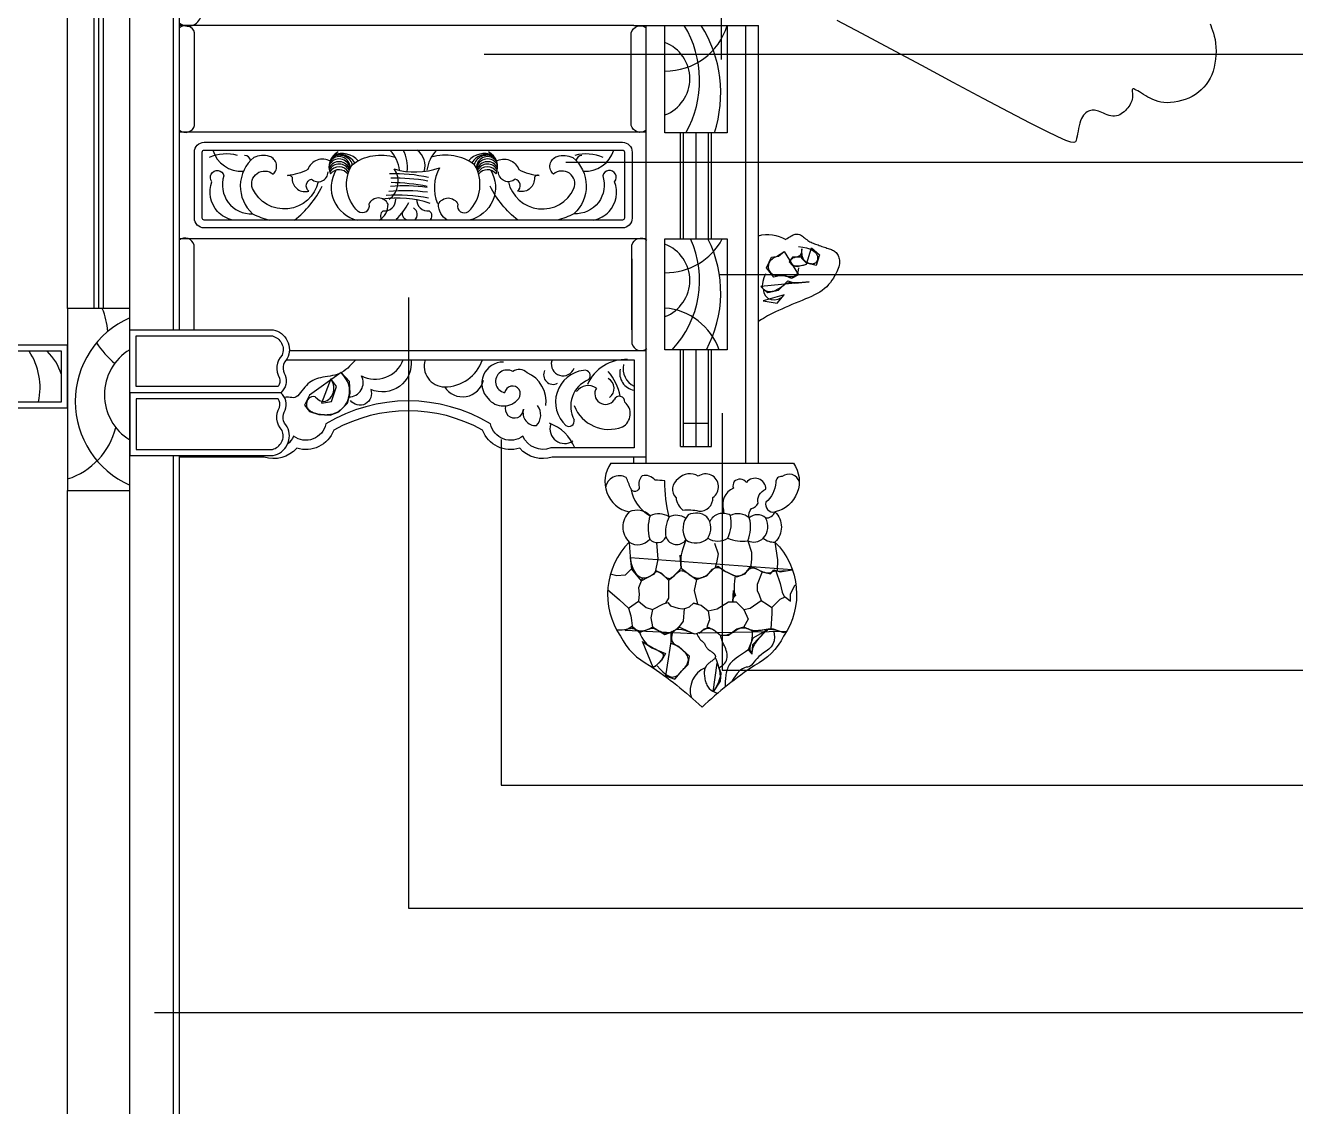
# Model space of a CAD drawing. Header units: metres. Extents: x 2417 to 8168, y 646 to 5953.
# Drawn here: x 4442 to 6483, y 2515 to 4253 of the extents above; entities that cross this region are included whole.
import ezdxf

# ---------------------------------------------------------------- set-up
doc = ezdxf.new("R2010")
doc.units = ezdxf.units.M
for name, color, linetype in [('3', 3, 'Continuous'), ('4', 4, 'Continuous'), ('7', 7, 'Continuous'), ('DIM', 3, 'Continuous')]:
    doc.layers.add(name, color=color, linetype=linetype)
doc.dimstyles.get("Standard").update_dxf_attribs({"dimtxt": 2.5, "dimasz": 2.5, "dimexe": 1.25, "dimexo": 0.625, "dimtad": 1, "dimcen": 2.5, "dimazin": 3, "dimtfac": 1, "dimtmove": 0, "dimatfit": 3})

msp = doc.modelspace()

# ---------------------------------------------------------------- linework, layer by layer
at = {"layer": '3'}
for p, q in [((4679.84, 3763.31), (4679.84, 4960.3)), ((4509.84, 3797.37), (4509.84, 4702.36)), ((4559.84, 3797.37), (4559.84, 4702.36)), ((4609.84, 3797.37), (4609.84, 4702.36)), ((5419.84, 4252.53), (4689.84, 4252.53)), ((5419.84, 4252.53), (5619.84, 4252.53)), ((5599.84, 3548.66), (5599.84, 4252.53)), ((5494.84, 3909.37), (5494.84, 4079.93)), ((5499.84, 3909.37), (5499.84, 4079.93)), ((5519.84, 3909.37), (5519.84, 4079.93)), ((5539.84, 3909.37), (5539.84, 4079.93)), ((5544.84, 3909.37), (5544.84, 4079.93)), ((5494.84, 3575.8), (5494.84, 3731.29)), ((5499.84, 3575.8), (5499.84, 3731.29)), ((5519.84, 3575.8), (5519.84, 3731.29)), ((5539.84, 3575.8), (5539.84, 3731.29)), ((5544.84, 3575.8), (5544.84, 3731.29)), ((4860.79, 3714.74), (5420.1, 3714.74)), ((5499.84, 3613.03), (5539.84, 3613.03)), ((5494.84, 3575.8), (5544.84, 3575.8)), ((4679.84, 1350.51), (4679.84, 3561.06)), ((4679.84, 2809.83), (4679.84, 3561.06)), ((5419.84, 3548.66), (5419.84, 3558.44)), ((4509.84, 1097.58), (4509.84, 3504.93)), ((4509.84, 2556.9), (4509.84, 3504.93)), ((4609.84, 1097.58), (4609.84, 3504.93)), ((4609.84, 2556.9), (4609.84, 3504.93))]:
    msp.add_line(p, q, dxfattribs=at)
for points in [[(4689.84, 4256.11, 0.54), (4724.28, 4267.43), (4724.28, 4575.01, 0.54), (4689.84, 4586.33)], [(4689.84, 4083.88, 0.54), (4713.95, 4091.81), (4713.95, 4240.65, 0.54), (4689.84, 4248.57)], [(5439.84, 4083.88, -0.54), (5415.74, 4091.81), (5415.74, 4240.65, -0.54), (5439.84, 4248.57)], [(4713.22, 3763.31), (4713.22, 3899.47, 0.54), (4689.12, 3907.39)], [(5416.46, 3763.31), (5416.46, 3899.47, -0.54), (5440.57, 3907.39)], [(5416.46, 3877.35), (5416.46, 3741.19, 0.54), (5440.57, 3733.27)], [(4838.95, 3753.31, -0.46), (4854.51, 3722.72, 0.34), (4850.44, 3685.78, -0.24), (4848.22, 3672.19)], [(4838.95, 3753.31, -0.46), (4854.51, 3722.72, 0.34), (4850.44, 3685.78, -0.24), (4848.22, 3672.19)], [(5420.1, 3714.74), (5420.1, 3573.44), (5286.3, 3573.44, -0.4), (5241.43, 3592.22, -0.55), (5189.48, 3611.92, 0.28), (4924.84, 3611.92, -0.55), (4872.89, 3592.22, -0.11), (4863.21, 3579.42, -0.11)], [(4838.95, 3571.06, 0.46), (4854.51, 3601.65, -0.34), (4850.44, 3638.59, 0.24), (4848.22, 3652.19)]]:
    msp.add_lwpolyline(points, format="xyb", dxfattribs=at)
for points in [[(4713.6, 3942.65), (4713.6, 4049.02, -0.41), (4729.35, 4064.77), (5401.35, 4064.77, -0.41), (5417.1, 4049.02), (5417.1, 3942.65, -0.41), (5401.35, 3926.9), (4729.35, 3926.9, -0.41)], [(4726.2, 3942.65), (4726.2, 4049.02, -0.41), (4729.35, 4052.17), (5401.35, 4052.17, -0.41), (5404.5, 4049.02), (5404.5, 3942.65, -0.41), (5401.35, 3939.5), (4729.35, 3939.5, -0.41)]]:
    msp.add_lwpolyline(points, format="xyb", close=True, dxfattribs=at)
for points in [[(4848.22, 3672.19), (4619.84, 3672.19), (4619.84, 3753.31), (4838.95, 3753.31)], [(4848.22, 3672.19), (4619.84, 3672.19), (4619.84, 3753.31), (4838.95, 3753.31)], [(4345.18, 3647.64), (4499.84, 3647.64), (4499.84, 3728.77), (4354.44, 3728.77)], [(4345.18, 3647.64), (4499.84, 3647.64), (4499.84, 3728.77), (4354.44, 3728.77)], [(4848.22, 3652.19), (4619.84, 3652.19), (4619.84, 3571.06), (4838.95, 3571.06)]]:
    msp.add_lwpolyline(points, dxfattribs=at)
for centre, radius, start, end in [((5471.05, 4282.22), 103.11, 269.33, 343.27), ((5353.63, 4163.87), 171.78, 330.75, 31.07), ((5355.61, 4143.65), 203.83, 341.78, 32.29), ((5447.29, 4166.85), 62.42, 291.18, 68.82), ((5471.05, 3958.09), 103.11, 269.33, 331.8), ((5447.29, 3842.71), 62.42, 291.18, 68.82), ((5363.02, 3842.39), 162.39, 316.83, 24.36), ((5366.81, 3822.82), 192.62, 331.63, 26.7), ((4458.53, 3751.57), 116.32, 4.47, 23.19), ((5461.98, 3698.19), 100.31, 19.27, 85.51), ((4668.83, 3648.16), 146.79, 113.69, 246.31), ((4714.2, 3853.99), 193.7, 215.27, 228.4), ((4358.64, 3670.25), 106.9, 347.79, 33.19), ((4411.54, 3662.91), 92.82, 17.95, 45.2), ((4653.48, 3658.83), 84.5, 121.09, 238.91), ((4473.7, 3635.09), 117.24, 287.96, 345.76)]:
    msp.add_arc(centre, radius, start, end, dxfattribs=at)
at = {"layer": '4'}
for p, q in [((4689.84, 3763.31), (4689.84, 4963.27)), ((4552.34, 3797.37), (4552.34, 4702.36)), ((4567.34, 3797.37), (4567.34, 4702.36)), ((5439.84, 3548.66), (5439.84, 4252.53)), ((5619.84, 3548.66), (5619.84, 4252.53)), ((5439.84, 4080.96), (4689.84, 4080.96)), ((5439.84, 3909.66), (4689.84, 3909.66)), ((4609.84, 3504.93), (4609.84, 3797.37)), ((4866.16, 3729.74), (5439.84, 3729.74)), ((4689.84, 1350.51), (4689.84, 3561.06)), ((4689.84, 2809.83), (4689.84, 3561.06)), ((5382.72, 3548.66), (5676.12, 3548.66))]:
    msp.add_line(p, q, dxfattribs=at)
for points in [[(5469.84, 4079.93), (5469.84, 4252.53), (5569.84, 4252.53), (5569.84, 4079.93)], [(5469.84, 3731.29), (5469.84, 3909.37), (5569.84, 3909.37), (5569.84, 3731.29)]]:
    msp.add_lwpolyline(points, close=True, dxfattribs=at)
for points in [[(6346, 4255.16), (6346.93, 4252.17), (6348.18, 4248.63), (6349.62, 4244.59), (6351.11, 4240.06), (6352.53, 4235.07), (6353.74, 4229.65), (6354.62, 4223.83), (6355.16, 4217.69), (6355.34, 4211.32), (6355.15, 4204.82), (6354.58, 4198.26), (6353.63, 4191.75), (6352.29, 4185.37), (6350.54, 4179.2), (6348.39, 4173.34), (6345.83, 4167.79), (6342.87, 4162.57), (6339.52, 4157.68), (6335.77, 4153.13), (6331.64, 4148.93), (6327.13, 4145.09), (6322.23, 4141.62), (6316.98, 4138.51), (6311.43, 4135.8), (6305.69, 4133.48), (6299.83, 4131.57), (6293.93, 4130.09), (6288.1, 4129.04), (6282.4, 4128.45), (6276.93, 4128.31), (6271.75, 4128.64), (6266.87, 4129.38), (6262.25, 4130.48), (6257.88, 4131.9), (6253.73, 4133.56), (6249.78, 4135.41), (6246, 4137.41), (6242.38, 4139.49), (6238.9, 4141.59), (6235.6, 4143.64), (6232.52, 4145.55), (6229.71, 4147.26), (6227.21, 4148.68), (6225.07, 4149.73), (6223.33, 4150.33), (6222.04, 4150.4), (6221.22, 4149.9), (6220.8, 4148.87), (6220.68, 4147.4), (6220.75, 4145.56), (6220.93, 4143.45), (6221.11, 4141.14), (6221.2, 4138.71), (6221.09, 4136.24), (6220.71, 4133.8), (6220.07, 4131.41), (6219.17, 4129.06), (6218.04, 4126.76), (6216.7, 4124.49), (6215.18, 4122.27), (6213.48, 4120.08), (6211.64, 4117.94), (6209.66, 4115.84), (6207.56, 4113.83), (6205.34, 4111.97), (6202.99, 4110.3), (6200.52, 4108.88), (6197.94, 4107.76), (6195.24, 4106.99), (6192.43, 4106.63), (6189.51, 4106.71), (6186.52, 4107.17), (6183.5, 4107.94), (6180.48, 4108.92), (6177.49, 4110.05), (6174.58, 4111.25), (6171.79, 4112.43), (6169.14, 4113.52), (6166.68, 4114.45), (6164.37, 4115.2), (6162.19, 4115.76), (6160.11, 4116.11), (6158.1, 4116.25), (6156.14, 4116.17), (6154.19, 4115.85), (6152.23, 4115.28), (6150.23, 4114.45), (6148.22, 4113.34), (6146.23, 4111.92), (6144.29, 4110.16), (6142.44, 4108.05), (6140.69, 4105.54), (6139.09, 4102.63), (6137.67, 4099.28), (6136.45, 4095.49), (6135.39, 4091.37), (6134.46, 4087.08), (6133.63, 4082.73), (6132.84, 4078.49), (6132.08, 4074.47), (6131.28, 4070.84), (6130.43, 4067.71), (6129.29, 4065.31), (6126.91, 4064.12), (6122.16, 4064.67), (6113.9, 4067.53), (6101.01, 4073.25), (6082.34, 4082.36), (6056.76, 4095.43), (6023.13, 4113.01), (5981.05, 4135.25), (5933.05, 4160.78), (5882.36, 4187.84), (5832.23, 4214.67), (5785.91, 4239.51), (5746.65, 4260.59)], [(4609.84, 3797.37), (4509.84, 3797.37), (4509.84, 3504.93), (4609.84, 3504.93)]]:
    msp.add_lwpolyline(points, dxfattribs=at)
for points in [[(5619.84, 3914.45, -0.2), (5663.99, 3908.67), (5664.1, 3908.74), (5666.19, 3910.1), (5668.23, 3911.44), (5670.21, 3912.72), (5672.13, 3913.89), (5673.98, 3914.9), (5675.76, 3915.75), (5677.49, 3916.41), (5679.17, 3916.87), (5680.83, 3917.11), (5682.46, 3917.12), (5684.1, 3916.89), (5685.74, 3916.4), (5687.4, 3915.64), (5689.07, 3914.66), (5690.76, 3913.51), (5692.46, 3912.24), (5694.17, 3910.9), (5695.89, 3909.55), (5697.61, 3908.22), (5699.34, 3906.99), (5701.07, 3905.88), (5702.8, 3904.88), (5704.55, 3903.99), (5706.33, 3903.17), (5708.13, 3902.41), (5709.96, 3901.7), (5711.85, 3901), (5713.78, 3900.3), (5715.77, 3899.58), (5717.8, 3898.86), (5719.87, 3898.13), (5721.94, 3897.4), (5724.02, 3896.68), (5726.08, 3895.98), (5728.12, 3895.3), (5730.1, 3894.65), (5732.04, 3894.04), (5733.9, 3893.44), (5735.7, 3892.83), (5737.43, 3892.17), (5739.08, 3891.45), (5740.64, 3890.63), (5742.12, 3889.68), (5743.5, 3888.59), (5744.78, 3887.33), (5745.96, 3885.91), (5747.02, 3884.36), (5747.95, 3882.68), (5748.74, 3880.91), (5749.38, 3879.06), (5749.87, 3877.16), (5750.2, 3875.21), (5750.34, 3873.23), (5750.3, 3871.21), (5750.07, 3869.11), (5749.65, 3866.9), (5749.01, 3864.55), (5748.16, 3862.04), (5747.1, 3859.33), (5745.8, 3856.39), (5744.27, 3853.22), (5742.49, 3849.86), (5740.47, 3846.37), (5738.19, 3842.83), (5735.64, 3839.3), (5732.82, 3835.84), (5729.72, 3832.53), (5726.34, 3829.42), (5722.66, 3826.57), (5718.71, 3823.96), (5714.5, 3821.52), (5710.04, 3819.23), (5705.36, 3817.04), (5700.47, 3814.9), (5695.39, 3812.77), (5690.13, 3810.61), (5684.73, 3808.38), (5679.22, 3806.08), (5673.68, 3803.75), (5668.16, 3801.38), (5662.71, 3799.01), (5657.41, 3796.64), (5652.3, 3794.3), (5647.44, 3792), (5642.89, 3789.76), (5638.65, 3787.59), (5634.74, 3785.51), (5631.16, 3783.52), (5627.9, 3781.65), (5624.97, 3779.9), (5622.38, 3778.3), (5619.84, 3776.66)], [(5439.84, 3558.44), (5288.77, 3558.44, -0.29), (5236.33, 3572.89, -0.4), (5176.74, 3601.99, 0.26), (4937.58, 3601.99, -0.4), (4877.99, 3572.89, -0.29), (4825.55, 3558.44), (4689.84, 3558.44)], [(5382.72, 3548.66, 0.54), (5412.35, 3470.47, 0.43), (5412.35, 3422.07, 0.36), (5398.29, 3270.63, 0.16), (5445.17, 3223.79, -0.04), (5529.42, 3156.71, -0.04)], [(5676.12, 3548.66, -0.54), (5646.49, 3470.47, -0.43), (5646.49, 3422.07, -0.36), (5660.55, 3270.63, -0.16), (5613.67, 3223.79, 0.04), (5529.42, 3156.71, 0.04)]]:
    msp.add_lwpolyline(points, format="xyb", dxfattribs=at)
for points in [[(4852.56, 3662.19), (4609.84, 3662.19), (4609.84, 3763.31), (4840.06, 3763.31, -0.49), (4862.84, 3716.88, 0.37), (4859.51, 3690.16, -0.31)], [(4852.56, 3662.19), (4609.84, 3662.19), (4609.84, 3763.31), (4840.06, 3763.31, -0.49), (4862.84, 3716.88, 0.37), (4859.51, 3690.16, -0.31)], [(4340.84, 3637.64), (4509.84, 3637.64), (4509.84, 3738.77), (4353.34, 3738.77, 0.49), (4330.55, 3692.33, -0.37), (4333.89, 3665.62, 0.31)], [(4852.56, 3662.19), (4609.84, 3662.19), (4609.84, 3561.06), (4840.06, 3561.06, 0.49), (4862.84, 3607.49, -0.37), (4859.51, 3634.21, 0.31)]]:
    msp.add_lwpolyline(points, format="xyb", close=True, dxfattribs=at)
at = {"layer": '7'}
for points in [[(4912.61, 4001.25, -0.72), (4807.19, 3990.13, -0.8), (4839.91, 4013.2, 0.58), (4834.14, 4042.05, 0.19), (4809.12, 4040.12, 0.46), (4807.19, 3949.75, 0.06), (4834.02, 3939.5, 0.06)], [(5010.37, 3939.5, 0.29), (5024.7, 3965.13, 0.65), (4993.9, 3965.13, -0.72), (4976.58, 3953.59, -0.35), (4966.95, 4028.59, -0.24), (5036.44, 4040.71, -0.24)], [(5120.33, 3939.5, -0.29), (5106, 3965.13, -0.65), (5136.79, 3965.13, 0.72), (5154.12, 3953.59, 0.35), (5163.74, 4028.59, 0.24), (5094.26, 4040.71, 0.24)], [(5218.09, 4001.25, 0.72), (5323.51, 3990.13, 0.8), (5290.78, 4013.2, -0.58), (5296.56, 4042.05, -0.19), (5321.58, 4040.12, -0.46), (5323.51, 3949.75, -0.06), (5296.68, 3939.5, -0.06)], [(4932.31, 4034.36, 0.46), (4895.73, 4020.89, -0.1), (4863.01, 4011.28, -0.62), (4870.71, 4005.51, 0.5), (4897.66, 3986.28, -0.62), (4901.51, 4005.51, 0.65), (4928.46, 4017.05, 0.65)], [(5198.39, 4034.36, -0.46), (5234.96, 4020.89, 0.1), (5267.69, 4011.28, 0.62), (5259.99, 4005.51, -0.5), (5233.04, 3986.28, 0.62), (5229.19, 4005.51, -0.65), (5202.24, 4017.05, -0.65)], [(4775.04, 3939.5, -0.14), (4750.76, 3953.31, -0.28), (4741.75, 4001.24, -1.26), (4760.99, 4010.83, 0.53), (4807.19, 3949.75, 0.53)], [(4940.98, 4019.87, 0.51), (4975.59, 3939.5, 0.51)], [(5189.72, 4019.87, -0.51), (5155.11, 3939.5, -0.51)], [(5355.66, 3939.5, 0.14), (5379.93, 3953.31, 0.28), (5388.95, 4001.24, 1.26), (5369.7, 4010.83, -0.53), (5323.51, 3949.75, -0.53)], [(4874.43, 3939.5, 0.11), (4918.94, 3993.97)], [(5233.37, 3939.5, -0.11), (5188.87, 3993.97)], [(5061.7, 3714.74, -0.58), (4996.93, 3667.49, -0.88), (4964.23, 3649.8)], [(5476.61, 3462.68, -0.06), (5469.4, 3520.31, 0.05), (5453.78, 3521.51, 0.3), (5433.35, 3528.71, 0.28), (5428.54, 3510.71, -0.87), (5414.72, 3508.31, 0.02), (5407.51, 3525.71, 0.53), (5374.11, 3509.17, 0.53)], [(5605.33, 3460.84, -0.29), (5608.99, 3476.01, 0.2), (5619.46, 3484.38, -0.39), (5632.03, 3506.87, 0.72), (5600.62, 3517.85, 0.46), (5581.24, 3519.42, 0.24), (5579.67, 3508.96, 0.38), (5563.97, 3473.39, 0.17), (5564.31, 3468.23)], [(5685.74, 3518.54, 0.55), (5658.21, 3527.26, 0.49), (5647.74, 3517.85, -0.2), (5632.03, 3485.95)], [(5503.28, 3460.17, 0.27), (5476.61, 3462.68, 0.25), (5445.97, 3464.48, 0.32), (5412.35, 3470.47)], [(5412.35, 3422.07, 0.39), (5445.21, 3426.92, 0.55), (5471.45, 3429.83, 0.58), (5503.53, 3425.47, 0.36), (5538.52, 3428.38)]]:
    msp.add_lwpolyline(points, format="xyb", dxfattribs=at)
for points in [[(5684.26, 3862.92), (5684.26, 3862.92), (5684.01, 3859.06), (5683.3, 3855.92), (5682.2, 3853.43), (5680.8, 3851.53), (5679.15, 3850.13), (5677.35, 3849.17), (5675.46, 3848.58), (5673.55, 3848.28), (5671.68, 3848.21), (5669.87, 3848.31), (5668.09, 3848.54), (5666.34, 3848.85), (5664.6, 3849.2), (5662.87, 3849.54), (5661.12, 3849.83), (5659.36, 3850.01), (5657.58, 3850.07), (5655.77, 3850.03), (5653.96, 3849.95), (5652.15, 3849.9), (5650.36, 3849.91), (5648.59, 3850.06), (5646.86, 3850.39), (5645.18, 3850.96), (5643.56, 3851.81), (5642.03, 3852.92), (5640.61, 3854.26), (5639.35, 3855.8), (5638.26, 3857.5), (5637.38, 3859.33), (5636.73, 3861.25), (5636.35, 3863.24), (5636.26, 3865.26), (5636.45, 3867.27), (5636.89, 3869.25), (5637.57, 3871.17), (5638.48, 3872.99), (5639.59, 3874.69), (5640.88, 3876.22), (5642.34, 3877.57), (5643.96, 3878.71), (5645.75, 3879.74), (5647.73, 3880.76), (5649.95, 3881.88), (5652.41, 3883.19), (5655.15, 3884.81), (5658.2, 3886.83), (5661.57, 3889.38), (5684.26, 3851.59), (5672.92, 3845.92), (5659.68, 3851.59), (5644.55, 3847.81), (5633.2, 3862.92), (5640.77, 3879.93), (5652.11, 3881.82), (5661.57, 3889.38)], [(5684.26, 3896.93), (5684.26, 3896.93), (5691.42, 3896.05), (5697.36, 3894.87), (5702.21, 3893.41), (5706.07, 3891.74), (5709.07, 3889.88), (5711.33, 3887.9), (5712.95, 3885.83), (5714.05, 3883.71), (5714.74, 3881.59), (5715.07, 3879.51), (5715.06, 3877.51), (5714.74, 3875.64), (5714.15, 3873.93), (5713.32, 3872.42), (5712.28, 3871.15), (5711.06, 3870.17), (5709.69, 3869.5), (5708.21, 3869.12), (5706.64, 3869), (5705.03, 3869.1), (5703.4, 3869.4), (5701.79, 3869.86), (5700.24, 3870.44), (5698.76, 3871.11), (5697.41, 3871.85), (5696.16, 3872.66), (5695.04, 3873.54), (5694.04, 3874.5), (5693.15, 3875.55), (5692.38, 3876.69), (5691.73, 3877.94), (5691.2, 3879.3), (5690.78, 3880.76), (5690.47, 3882.28), (5690.23, 3883.77), (5690.06, 3885.16), (5689.93, 3886.4), (5689.83, 3887.4), (5689.73, 3888.1), (5689.62, 3888.43), (5689.49, 3888.34), (5689.3, 3887.89), (5689.05, 3887.16), (5688.72, 3886.23), (5688.28, 3885.18), (5687.72, 3884.09), (5687.02, 3883.05), (5686.16, 3882.13), (5685.13, 3881.4), (5683.96, 3880.84), (5682.69, 3880.4), (5681.35, 3880.05), (5679.98, 3879.74), (5678.62, 3879.43), (5677.3, 3879.09), (5676.07, 3878.67), (5674.95, 3878.14), (5673.95, 3877.51), (5673.09, 3876.8), (5672.37, 3876.03), (5671.79, 3875.22), (5671.37, 3874.37), (5671.11, 3873.52), (5671.03, 3872.69), (5671.11, 3871.87), (5671.37, 3871.09), (5671.77, 3870.35), (5672.33, 3869.64), (5673.01, 3868.96), (5673.82, 3868.32), (5674.74, 3867.73), (5675.75, 3867.18), (5676.88, 3866.67), (5678.22, 3866.27), (5679.89, 3866), (5682.02, 3865.94), (5684.72, 3866.11), (5688.12, 3866.58), (5692.34, 3867.39), (5697.5, 3868.59), (5705.07, 3895.04), (5718.31, 3883.71), (5712.63, 3866.7), (5697.5, 3870.48), (5689.94, 3878.04), (5689.94, 3893.15), (5688.05, 3879.93), (5674.81, 3879.93), (5669.13, 3872.37), (5674.81, 3866.7), (5682.37, 3864.81), (5697.5, 3868.59)], [(5631.31, 3853.48), (5631.31, 3853.48), (5628.9, 3846.53), (5627.27, 3841.14), (5626.31, 3837.07), (5625.91, 3834.11), (5625.98, 3832.04), (5626.39, 3830.63), (5627.05, 3829.66), (5627.84, 3828.92), (5628.69, 3828.21), (5629.58, 3827.52), (5630.52, 3826.87), (5631.55, 3826.28), (5632.66, 3825.76), (5633.87, 3825.33), (5635.2, 3825.01), (5636.67, 3824.82), (5638.28, 3824.78), (5640.01, 3824.89), (5641.84, 3825.15), (5643.76, 3825.57), (5645.74, 3826.15), (5647.75, 3826.9), (5649.78, 3827.82), (5651.8, 3828.92), (5653.79, 3830.18), (5655.77, 3831.55), (5657.73, 3832.97), (5659.68, 3834.39), (5661.63, 3835.73), (5663.59, 3836.93), (5665.56, 3837.94), (5667.56, 3838.68), (5669.62, 3839.12), (5671.9, 3839.32), (5674.6, 3839.37), (5677.92, 3839.35), (5682.05, 3839.34), (5687.2, 3839.43), (5693.54, 3839.71), (5701.29, 3840.25), (5623.74, 3832.69), (5627.53, 3828.92), (5635.09, 3823.25), (5652.11, 3827.03), (5667.24, 3842.14), (5678.59, 3838.36), (5701.29, 3840.25)], [(5627.53, 3828.92), (5627.53, 3828.92), (5628.52, 3822.54), (5631.25, 3817.61), (5635.31, 3814.14), (5640.29, 3812.15), (5645.81, 3811.66), (5651.46, 3812.71), (5656.85, 3815.3), (5661.57, 3819.47), (5627.53, 3810.02), (5650.22, 3806.24), (5661.57, 3819.47)], [(4972.78, 3714.74), (4969.43, 3711.21), (4966.19, 3707.87), (4963.03, 3704.74), (4959.9, 3701.85), (4956.75, 3699.22), (4953.54, 3696.86), (4950.23, 3694.8), (4946.76, 3693.06), (4943.11, 3691.65), (4939.32, 3690.51), (4935.43, 3689.6), (4931.5, 3688.85), (4927.58, 3688.2), (4923.72, 3687.59), (4919.98, 3686.96), (4916.4, 3686.26), (4913.03, 3685.43), (4909.85, 3684.44), (4906.85, 3683.26), (4903.99, 3681.88), (4901.27, 3680.27), (4898.65, 3678.4), (4896.12, 3676.26), (4893.65, 3673.81), (4891.23, 3671.07), (4888.84, 3668.14), (4886.48, 3665.16), (4884.14, 3662.28), (4881.83, 3659.63), (4879.53, 3657.35), (4877.24, 3655.59), (4874.96, 3654.49), (4872.66, 3654.1), (4870.23, 3654.23), (4867.56, 3654.57), (4864.53, 3654.84), (4861, 3654.76), (4858.56, 3654.33)], [(4907.54, 3655.27), (4907.54, 3655.27), (4904.39, 3655.91), (4901.68, 3655.67), (4899.41, 3654.71), (4897.55, 3653.18), (4896.08, 3651.25), (4894.98, 3649.07), (4894.24, 3646.79), (4893.83, 3644.57), (4893.73, 3642.55), (4893.92, 3640.73), (4894.37, 3639.09), (4895.06, 3637.62), (4895.96, 3636.3), (4897.05, 3635.1), (4898.3, 3634.03), (4899.68, 3633.04), (4901.18, 3632.14), (4902.78, 3631.32), (4904.47, 3630.57), (4906.25, 3629.89), (4908.11, 3629.28), (4910.03, 3628.74), (4912.02, 3628.27), (4914.07, 3627.86), (4916.16, 3627.52), (4918.29, 3627.24), (4920.43, 3627.03), (4922.58, 3626.9), (4924.72, 3626.85), (4926.84, 3626.88), (4928.93, 3626.99), (4930.97, 3627.19), (4932.94, 3627.49), (4934.87, 3627.89), (4936.74, 3628.4), (4938.58, 3629.01), (4940.38, 3629.74), (4942.16, 3630.6), (4943.93, 3631.59), (4945.69, 3632.71), (4947.44, 3633.97), (4949.18, 3635.35), (4950.87, 3636.85), (4952.51, 3638.45), (4954.06, 3640.14), (4955.52, 3641.9), (4956.86, 3643.72), (4958.07, 3645.58), (4959.12, 3647.48), (4960.02, 3649.43), (4960.79, 3651.45), (4961.42, 3653.57), (4961.94, 3655.8), (4962.34, 3658.16), (4962.63, 3660.68), (4962.84, 3663.38), (4962.93, 3666.27), (4962.79, 3669.38), (4962.28, 3672.75), (4961.26, 3676.4), (4959.59, 3680.36), (4957.13, 3684.65), (4953.73, 3689.32), (4949.26, 3694.37), (4898.51, 3658.28), (4890.48, 3642.24), (4898.51, 3632.21), (4913.57, 3627.19), (4931.64, 3626.19), (4945.69, 3631.2), (4959.74, 3645.24), (4963.76, 3661.29), (4962.75, 3680.34), (4949.26, 3694.37)], [(4907.54, 3655.27), (4907.54, 3655.27), (4911.21, 3652.04), (4914.7, 3649.81), (4917.99, 3648.52), (4921.1, 3648.1), (4924.01, 3648.45), (4926.74, 3649.52), (4929.28, 3651.24), (4931.64, 3653.52), (4933.78, 3656.29), (4935.6, 3659.5), (4936.98, 3663.07), (4937.78, 3666.96), (4937.88, 3671.09), (4937.14, 3675.41), (4935.44, 3679.85), (4932.64, 3684.35), (4917.58, 3645.24), (4933.64, 3648.25), (4941.67, 3672.32), (4932.64, 3684.35)], [(5412.35, 3422.07), (5412.35, 3422.07), (5412.84, 3413.29), (5413.34, 3405.88), (5413.87, 3399.65), (5414.46, 3394.42), (5415.14, 3390.03), (5415.94, 3386.29), (5416.87, 3383.03), (5417.97, 3380.07), (5419.26, 3377.26), (5420.73, 3374.62), (5422.36, 3372.2), (5424.14, 3370.02), (5426.07, 3368.15), (5428.12, 3366.61), (5430.29, 3365.46), (5432.56, 3364.74), (5434.91, 3364.48), (5437.3, 3364.62), (5439.68, 3365.09), (5442, 3365.82), (5444.22, 3366.74), (5446.29, 3367.79), (5448.15, 3368.89), (5449.77, 3369.98), (5451.1, 3370.98), (5452.18, 3371.89), (5453.07, 3372.7), (5453.81, 3373.39), (5454.45, 3373.95), (5455.05, 3374.39), (5455.65, 3374.69), (5456.31, 3374.83), (5457.06, 3374.83), (5457.91, 3374.67), (5458.85, 3374.36), (5459.87, 3373.92), (5460.95, 3373.35), (5462.1, 3372.65), (5463.3, 3371.84), (5464.54, 3370.91), (5465.82, 3369.88), (5467.12, 3368.8), (5468.45, 3367.71), (5469.78, 3366.66), (5471.11, 3365.7), (5472.43, 3364.87), (5473.74, 3364.22), (5475.01, 3363.81), (5476.26, 3363.67), (5477.48, 3363.78), (5478.68, 3364.12), (5479.88, 3364.67), (5481.07, 3365.41), (5482.27, 3366.31), (5483.49, 3367.34), (5484.74, 3368.48), (5486.02, 3369.71), (5487.33, 3370.97), (5488.68, 3372.2), (5490.07, 3373.36), (5491.49, 3374.39), (5492.94, 3375.23), (5494.43, 3375.84), (5495.96, 3376.14), (5497.52, 3376.11), (5499.1, 3375.79), (5500.71, 3375.2), (5502.32, 3374.41), (5503.93, 3373.47), (5505.53, 3372.41), (5507.12, 3371.29), (5508.68, 3370.16), (5510.21, 3369.06), (5511.71, 3368.02), (5513.22, 3367.06), (5514.73, 3366.19), (5516.27, 3365.45), (5517.86, 3364.86), (5519.5, 3364.43), (5521.21, 3364.18), (5523, 3364.15), (5524.85, 3364.3), (5526.74, 3364.64), (5528.64, 3365.14), (5530.52, 3365.79), (5532.36, 3366.58), (5534.13, 3367.48), (5535.8, 3368.48), (5537.35, 3369.57), (5538.8, 3370.73), (5540.15, 3371.92), (5541.43, 3373.13), (5542.65, 3374.33), (5543.82, 3375.5), (5544.96, 3376.61), (5546.08, 3377.64), (5547.2, 3378.56), (5548.33, 3379.38), (5549.45, 3380.07), (5550.57, 3380.63), (5551.69, 3381.04), (5552.81, 3381.31), (5553.94, 3381.43), (5555.06, 3381.37), (5556.18, 3381.15), (5557.32, 3380.77), (5558.48, 3380.25), (5559.69, 3379.62), (5560.94, 3378.89), (5562.26, 3378.09), (5563.67, 3377.23), (5565.16, 3376.33), (5566.75, 3375.41), (5568.41, 3374.49), (5570.11, 3373.58), (5571.82, 3372.69), (5573.5, 3371.83), (5575.13, 3371.02), (5576.66, 3370.27), (5578.06, 3369.6), (5579.32, 3369.02), (5580.46, 3368.52), (5581.51, 3368.11), (5582.5, 3367.8), (5583.48, 3367.59), (5584.48, 3367.47), (5585.53, 3367.46), (5586.66, 3367.55), (5587.91, 3367.74), (5589.26, 3368.04), (5590.69, 3368.45), (5592.16, 3368.97), (5593.66, 3369.61), (5595.16, 3370.36), (5596.64, 3371.23), (5598.07, 3372.22), (5599.44, 3373.32), (5600.76, 3374.5), (5602.03, 3375.7), (5603.29, 3376.87), (5604.53, 3377.96), (5605.78, 3378.92), (5607.05, 3379.7), (5608.36, 3380.25), (5609.71, 3380.54), (5611.1, 3380.58), (5612.5, 3380.43), (5613.9, 3380.11), (5615.27, 3379.67), (5616.59, 3379.15), (5617.85, 3378.58), (5619.02, 3378.01), (5620.09, 3377.47), (5621.09, 3376.95), (5622.04, 3376.47), (5622.97, 3376), (5623.91, 3375.55), (5624.88, 3375.12), (5625.93, 3374.69), (5627.06, 3374.27), (5628.31, 3373.86), (5629.65, 3373.46), (5631.05, 3373.1), (5632.49, 3372.8), (5633.92, 3372.58), (5635.32, 3372.46), (5636.66, 3372.46), (5637.91, 3372.59), (5639.05, 3372.87), (5640.09, 3373.27), (5641.09, 3373.74), (5642.06, 3374.24), (5643.04, 3374.72), (5644.08, 3375.15), (5645.19, 3375.48), (5646.42, 3375.67), (5647.81, 3375.7), (5649.51, 3375.63), (5651.64, 3375.53), (5654.35, 3375.5), (5657.8, 3375.61), (5662.13, 3375.95), (5667.48, 3376.6), (5674, 3377.64), (5413.67, 3396.69), (5415.92, 3378.76), (5431.62, 3359.7), (5452.95, 3370.91), (5455.19, 3376.52), (5464.17, 3372.03), (5475.39, 3360.82), (5484.36, 3367.55), (5495.59, 3379.88), (5509.05, 3369.79), (5520.27, 3361.94), (5537.1, 3367.55), (5546.08, 3378.76), (5555.06, 3383.24), (5564.04, 3376.52), (5579.75, 3368.67), (5585.36, 3366.43), (5598.82, 3370.91), (5607.8, 3383.24), (5620.14, 3377.64), (5625.75, 3374.27), (5639.22, 3370.91), (5644.83, 3377.64), (5654.93, 3374.27), (5674, 3377.64)], [(5456.31, 3421.35), (5458.56, 3394.45), (5454.07, 3373.71)], [(5503.53, 3425.47), (5503.53, 3425.47), (5500.54, 3417.41), (5498.3, 3411.09), (5496.74, 3405.98), (5495.74, 3401.55), (5495.22, 3397.26), (5495.08, 3392.57), (5495.23, 3386.96), (5495.59, 3379.88), (5494.46, 3401.18), (5494.46, 3401.18), (5495.59, 3379.88)], [(5549.45, 3420.23), (5555.06, 3403.42), (5552.81, 3388.85), (5550.57, 3381)], [(5602.71, 3424.23), (5608.92, 3405.66), (5608.92, 3394.45), (5607.46, 3379.87)], [(5646.49, 3422.07), (5650.44, 3393.33), (5649.88, 3375.95)], [(5417.77, 3380.61), (5405.82, 3368.67), (5392.35, 3367.55), (5381.93, 3370.52)], [(5625.75, 3374.27), (5617.9, 3354.1), (5617.9, 3344.01), (5621.26, 3337.28), (5624.63, 3328.31)], [(5647.74, 3375.7), (5654.93, 3355.22), (5658.29, 3341.76), (5661.83, 3333.51)], [(5377.62, 3345.6), (5396.84, 3329.43), (5411.43, 3315.98), (5427.14, 3327.19), (5439.48, 3317.1), (5449.58, 3313.74), (5467.53, 3322.71), (5474.27, 3324.95), (5478.75, 3319.34), (5491.1, 3315.98), (5497.83, 3314.86), (5503.44, 3315.98), (5509.05, 3318.22), (5515.78, 3323.83), (5528.13, 3320.47), (5539.35, 3311.5), (5553.94, 3314.86), (5571.89, 3326.07), (5584.23, 3326.07), (5596.58, 3313.74), (5606.68, 3315.98), (5624.63, 3328.31), (5634.73, 3321.59), (5641.46, 3317.1), (5654.93, 3330.55), (5662.78, 3333.92), (5671.76, 3327.19), (5671.76, 3338.4), (5678.49, 3352.97), (5680.56, 3352.63)], [(5433.6, 3364.63), (5427.14, 3348.49), (5428.26, 3338.4), (5427.14, 3327.19)], [(5475.39, 3360.82), (5475.39, 3339.52), (5475.39, 3331.68), (5470.9, 3323.83)], [(5520.27, 3361.94), (5516.91, 3344.01), (5521.96, 3322.15), (5515.78, 3323.83)], [(5582.55, 3367.55), (5582.55, 3367.55), (5581.7, 3359.6), (5581.19, 3353.28), (5580.95, 3348.35), (5580.9, 3344.6), (5580.98, 3341.81), (5581.09, 3339.76), (5581.17, 3338.23), (5581.15, 3337), (5580.96, 3335.87), (5580.64, 3334.78), (5580.23, 3333.66), (5579.78, 3332.48), (5579.35, 3331.18), (5578.98, 3329.71), (5578.72, 3328.02), (5578.63, 3326.07), (5579.75, 3344.01), (5583.11, 3336.16), (5578.63, 3331.67), (5578.63, 3326.07)], [(5411.43, 3315.98), (5414.79, 3303.65), (5415.92, 3295.8), (5417.47, 3283.36)], [(5449.58, 3313.74), (5447.33, 3300.29), (5449.58, 3285.72), (5449.58, 3285.72)], [(5500.64, 3315.42), (5498.95, 3294.68), (5489.99, 3282.74)], [(5539.35, 3311.5), (5541.59, 3296.93), (5536.96, 3286.1), (5540.47, 3284.59)], [(5596.58, 3313.74), (5603.31, 3298.05), (5596.58, 3285.72), (5596.58, 3285.72)], [(5641.46, 3317.1), (5641.46, 3307.01), (5639.78, 3282.35), (5643.71, 3282.35)], [(5392.35, 3281.23), (5392.35, 3281.23), (5397.05, 3281.01), (5401.09, 3281.11), (5404.55, 3281.45), (5407.52, 3281.93), (5410.08, 3282.47), (5412.31, 3282.97), (5414.29, 3283.33), (5416.1, 3283.47), (5417.82, 3283.33), (5419.46, 3282.94), (5421.07, 3282.37), (5422.65, 3281.7), (5424.23, 3280.99), (5425.83, 3280.32), (5427.48, 3279.75), (5429.19, 3279.36), (5430.98, 3279.2), (5432.83, 3279.25), (5434.69, 3279.47), (5436.53, 3279.83), (5438.33, 3280.3), (5440.03, 3280.83), (5441.61, 3281.41), (5443.03, 3281.98), (5444.28, 3282.52), (5445.39, 3282.99), (5446.41, 3283.38), (5447.4, 3283.66), (5448.43, 3283.8), (5449.53, 3283.77), (5450.77, 3283.54), (5452.2, 3283.1), (5453.86, 3282.43), (5455.72, 3281.58), (5457.74, 3280.61), (5459.89, 3279.6), (5462.11, 3278.6), (5464.37, 3277.69), (5466.63, 3276.92), (5468.84, 3276.37), (5470.97, 3276.09), (5473.02, 3276.06), (5474.99, 3276.26), (5476.9, 3276.65), (5478.73, 3277.23), (5480.51, 3277.95), (5482.23, 3278.8), (5483.9, 3279.74), (5485.56, 3280.72), (5487.44, 3281.6), (5489.76, 3282.19), (5492.79, 3282.31), (5496.77, 3281.78), (5501.95, 3280.42), (5508.58, 3278.06), (5516.91, 3274.51), (5405.82, 3280.11), (5417.04, 3286.84), (5428.26, 3276.75), (5445.09, 3282.35), (5449.58, 3285.72), (5469.78, 3273.38), (5484.36, 3278.99), (5492.22, 3285.72), (5516.91, 3274.51)], [(5428.26, 3278.99), (5428.26, 3278.99), (5430.44, 3273.21), (5432.76, 3268.42), (5435.2, 3264.47), (5437.74, 3261.25), (5440.36, 3258.63), (5443.05, 3256.49), (5445.79, 3254.69), (5448.55, 3253.11), (5451.32, 3251.65), (5454.03, 3250.27), (5456.64, 3248.95), (5459.08, 3247.68), (5461.3, 3246.44), (5463.24, 3245.22), (5464.84, 3243.99), (5466.04, 3242.74), (5466.8, 3241.46), (5467.14, 3240.15), (5467.11, 3238.79), (5466.75, 3237.38), (5466.09, 3235.93), (5465.18, 3234.43), (5464.06, 3232.87), (5462.76, 3231.25), (5461.34, 3229.59), (5459.81, 3227.91), (5458.23, 3226.28), (5456.63, 3224.75), (5455.04, 3223.37), (5453.49, 3222.2), (5452.04, 3221.29), (5450.7, 3220.7), (5433.87, 3262.17), (5448.46, 3252.09), (5470.9, 3243.12), (5464.17, 3231.91), (5454.07, 3221.82), (5450.7, 3220.7)], [(5457.43, 3222.94), (5457.43, 3222.94), (5462.2, 3217.64), (5466.44, 3213.44), (5470.21, 3210.24), (5473.55, 3207.91), (5476.52, 3206.36), (5479.17, 3205.48), (5481.55, 3205.16), (5483.71, 3205.28), (5485.7, 3205.76), (5487.54, 3206.53), (5489.25, 3207.55), (5490.85, 3208.75), (5492.36, 3210.1), (5493.8, 3211.55), (5495.18, 3213.04), (5496.52, 3214.53), (5497.84, 3215.98), (5499.13, 3217.39), (5500.38, 3218.77), (5501.57, 3220.14), (5502.69, 3221.51), (5503.73, 3222.89), (5504.67, 3224.3), (5505.5, 3225.74), (5506.2, 3227.24), (5506.77, 3228.79), (5507.16, 3230.38), (5507.37, 3232.02), (5507.36, 3233.71), (5507.13, 3235.44), (5506.64, 3237.2), (5505.87, 3239.01), (5504.82, 3240.84), (5503.51, 3242.69), (5502, 3244.51), (5500.33, 3246.29), (5498.55, 3248.01), (5496.69, 3249.62), (5494.82, 3251.11), (5492.97, 3252.46), (5491.18, 3253.64), (5489.48, 3254.71), (5487.88, 3255.74), (5486.4, 3256.77), (5485.05, 3257.88), (5483.84, 3259.12), (5482.8, 3260.56), (5481.93, 3262.27), (5481.26, 3264.27), (5480.78, 3266.5), (5480.5, 3268.85), (5480.41, 3271.22), (5480.53, 3273.53), (5480.86, 3275.65), (5481.38, 3277.51), (5482.12, 3278.99), (5470.9, 3207.25), (5485.49, 3201.64), (5496.71, 3215.09), (5506.81, 3225.18), (5509.05, 3238.63), (5492.22, 3254.33), (5479.88, 3258.81), (5479.88, 3275.63), (5482.12, 3278.99)], [(5516.91, 3274.51), (5516.91, 3274.51), (5519.67, 3275.02), (5522.11, 3275.71), (5524.26, 3276.53), (5526.15, 3277.42), (5527.83, 3278.37), (5529.33, 3279.31), (5530.7, 3280.22), (5531.96, 3281.04), (5533.16, 3281.75), (5534.3, 3282.35), (5535.4, 3282.82), (5536.46, 3283.19), (5537.49, 3283.46), (5538.5, 3283.62), (5539.49, 3283.69), (5540.47, 3283.66), (5541.45, 3283.55), (5542.43, 3283.35), (5543.42, 3283.08), (5544.4, 3282.73), (5545.38, 3282.31), (5546.36, 3281.82), (5547.34, 3281.27), (5548.33, 3280.67), (5549.31, 3280.02), (5550.27, 3279.32), (5551.22, 3278.61), (5552.14, 3277.89), (5553.01, 3277.18), (5553.82, 3276.49), (5554.57, 3275.85), (5555.25, 3275.25), (5555.84, 3274.73), (5556.35, 3274.27), (5556.8, 3273.87), (5557.21, 3273.52), (5557.58, 3273.23), (5557.93, 3272.99), (5558.27, 3272.8), (5558.61, 3272.64), (5558.97, 3272.51), (5559.36, 3272.42), (5559.79, 3272.35), (5560.27, 3272.31), (5560.81, 3272.28), (5561.43, 3272.27), (5562.12, 3272.26), (5562.91, 3272.26), (5563.81, 3272.27), (5564.8, 3272.29), (5565.88, 3272.35), (5567.05, 3272.47), (5568.3, 3272.67), (5569.62, 3272.97), (5571.01, 3273.39), (5572.45, 3273.94), (5573.95, 3274.65), (5575.49, 3275.48), (5577.06, 3276.4), (5578.65, 3277.38), (5580.24, 3278.38), (5581.84, 3279.38), (5583.42, 3280.34), (5584.98, 3281.23), (5586.51, 3282.02), (5588, 3282.7), (5589.46, 3283.27), (5590.9, 3283.73), (5592.3, 3284.08), (5593.69, 3284.31), (5595.05, 3284.42), (5596.39, 3284.41), (5597.71, 3284.28), (5599.01, 3284.05), (5600.29, 3283.73), (5601.53, 3283.36), (5602.74, 3282.93), (5603.91, 3282.49), (5605.04, 3282.04), (5606.12, 3281.6), (5607.15, 3281.2), (5608.16, 3280.84), (5609.2, 3280.53), (5610.3, 3280.27), (5611.49, 3280.08), (5612.82, 3279.95), (5614.32, 3279.9), (5616.03, 3279.92), (5617.96, 3280.03), (5620.09, 3280.22), (5622.34, 3280.45), (5624.65, 3280.72), (5626.98, 3281), (5629.26, 3281.29), (5631.42, 3281.56), (5633.42, 3281.79), (5635.21, 3281.97), (5636.83, 3282.09), (5638.36, 3282.14), (5639.84, 3282.11), (5641.34, 3281.98), (5642.93, 3281.75), (5644.66, 3281.41), (5646.61, 3280.95), (5648.8, 3280.37), (5651.19, 3279.73), (5653.69, 3279.08), (5656.24, 3278.51), (5658.76, 3278.07), (5661.18, 3277.83), (5663.4, 3277.87), (5665.37, 3278.23), (5524.76, 3275.63), (5532.62, 3282.35), (5540.47, 3284.59), (5548.33, 3281.23), (5556.18, 3274.51), (5558.42, 3272.26), (5561.79, 3272.26), (5571.89, 3272.26), (5585.36, 3282.35), (5596.58, 3285.72), (5606.68, 3281.23), (5613.41, 3278.99), (5635.85, 3282.35), (5643.71, 3282.35), (5660.54, 3276.75), (5665.37, 3278.23)], [(5520.81, 3275.34), (5521.61, 3273.29), (5523.05, 3270.43), (5524.56, 3268.08), (5526.08, 3266.16), (5527.58, 3264.57), (5528.99, 3263.23), (5530.28, 3262.06), (5531.4, 3260.96), (5532.32, 3259.87), (5533.06, 3258.78), (5533.68, 3257.69), (5534.22, 3256.6), (5534.73, 3255.53), (5535.25, 3254.48), (5535.84, 3253.46), (5536.54, 3252.46), (5537.39, 3251.5), (5538.36, 3250.57), (5539.42, 3249.67), (5540.54, 3248.82), (5541.69, 3247.99), (5542.83, 3247.2), (5543.93, 3246.45), (5544.96, 3245.73), (5545.89, 3245.05), (5546.72, 3244.39), (5547.46, 3243.76), (5548.12, 3243.14), (5548.69, 3242.53), (5549.19, 3241.92), (5549.63, 3241.31), (5550.01, 3240.69), (5550.33, 3240.05), (5550.59, 3239.4), (5550.77, 3238.73), (5550.85, 3238.05), (5550.83, 3237.36), (5550.69, 3236.67), (5550.42, 3235.97), (5550.01, 3235.27), (5549.44, 3234.57), (5548.73, 3233.86), (5547.9, 3233.14), (5546.97, 3232.4), (5545.95, 3231.63), (5544.85, 3230.83), (5543.71, 3229.99), (5542.53, 3229.11), (5541.33, 3228.17), (5540.14, 3227.17), (5538.97, 3226.12), (5537.85, 3224.99), (5536.8, 3223.8), (5535.85, 3222.54), (5535.01, 3221.19), (5534.3, 3219.76), (5533.75, 3218.25), (5533.34, 3216.65), (5533.07, 3214.99), (5532.92, 3213.25), (5532.89, 3211.45), (5532.96, 3209.6), (5533.12, 3207.69), (5533.36, 3205.75), (5533.68, 3203.77), (5534.07, 3201.78), (5534.53, 3199.79), (5535.07, 3197.81), (5535.69, 3195.87), (5536.39, 3193.98), (5537.17, 3192.16), (5538.04, 3190.43), (5539.01, 3188.8), (5540.15, 3187.26), (5541.53, 3185.8), (5543.25, 3184.41), (5545.38, 3183.06), (5548.01, 3181.76), (5551.21, 3180.48), (5555.06, 3179.22)], [(5556.19, 3219.87), (5557.6, 3220.69), (5559.22, 3221.7), (5560.99, 3222.9), (5562.8, 3224.3), (5564.57, 3225.88), (5566.2, 3227.66), (5567.61, 3229.64), (5568.71, 3231.81), (5569.43, 3234.19), (5569.78, 3236.72), (5569.8, 3239.37), (5569.54, 3242.1), (5569.03, 3244.87), (5568.3, 3247.64), (5567.41, 3250.37), (5566.37, 3253.02), (5565.25, 3255.56), (5564.08, 3258.01), (5562.94, 3260.43), (5561.87, 3262.85), (5560.94, 3265.32), (5560.21, 3267.86), (5559.72, 3270.54), (5559.61, 3272.38)], [(5644.83, 3277.87), (5645.96, 3269.84), (5645.37, 3263.26), (5643.39, 3257.9), (5640.35, 3253.51), (5636.58, 3249.87), (5632.4, 3246.73), (5628.15, 3243.88), (5624.16, 3241.06), (5620.69, 3238.11), (5617.71, 3235.08), (5615.13, 3232.09), (5612.85, 3229.25), (5610.78, 3226.66), (5608.83, 3224.46), (5606.9, 3222.74), (5604.9, 3221.63), (5602.73, 3221.13), (5600.29, 3220.81), (5597.47, 3220.14), (5594.18, 3218.57), (5590.3, 3215.58), (5585.74, 3210.62), (5580.39, 3203.17), (5576.93, 3197.36)], [(5609.37, 3280.33), (5609.37, 3280.33), (5609.79, 3275.77), (5609.78, 3271.5), (5609.44, 3267.52), (5608.87, 3263.85), (5608.18, 3260.49), (5607.47, 3257.45), (5606.84, 3254.74), (5606.4, 3252.37), (5606.22, 3250.33), (5606.28, 3248.64), (5606.54, 3247.29), (5606.95, 3246.28), (5607.45, 3245.62), (5608.01, 3245.31), (5608.58, 3245.35), (5609.11, 3245.73), (5609.56, 3246.47), (5610, 3247.53), (5610.46, 3248.91), (5611.02, 3250.58), (5611.74, 3252.53), (5612.68, 3254.73), (5613.9, 3257.18), (5615.47, 3259.84), (5617.41, 3262.69), (5619.66, 3265.66), (5622.14, 3268.67), (5624.75, 3271.62), (5627.4, 3274.44), (5630.01, 3277.03), (5632.48, 3279.33), (5634.73, 3281.23), (5611.16, 3267.78), (5603.31, 3248.72), (5610.04, 3242), (5611.16, 3257.69), (5629.12, 3276.75), (5634.73, 3281.23)], [(5606.22, 3250.29), (5599.03, 3245.5), (5593.04, 3241.47), (5588.1, 3238.09), (5584.08, 3235.23), (5580.85, 3232.78), (5578.27, 3230.62), (5576.2, 3228.62), (5574.51, 3226.68), (5573.08, 3224.68), (5571.88, 3222.62), (5570.87, 3220.5), (5570.03, 3218.32), (5569.34, 3216.08), (5568.76, 3213.8), (5568.28, 3211.48), (5567.87, 3209.11), (5567.51, 3206.71), (5567.19, 3204.23), (5566.91, 3201.65), (5566.69, 3198.93), (5566.51, 3196.04), (5566.38, 3192.93), (5566.31, 3189.58), (5566.3, 3188.95)], [(5550.66, 3236.59), (5550.66, 3236.59), (5551.86, 3233.21), (5553.01, 3229.95), (5554.08, 3226.79), (5555.07, 3223.73), (5555.96, 3220.76), (5556.73, 3217.87), (5557.37, 3215.05), (5557.86, 3212.29), (5558.19, 3209.56), (5558.25, 3206.76), (5557.94, 3203.77), (5557.16, 3200.45), (5555.8, 3196.69), (5553.76, 3192.35), (5550.93, 3187.32), (5547.2, 3181.46), (5553.94, 3227.42), (5559.55, 3211.73), (5558.42, 3198.28), (5547.2, 3181.46)]]:
    msp.add_lwpolyline(points, dxfattribs=at)
msp.add_lwpolyline([(5491.19, 3523.6, 0.49), (5487.53, 3493.27, 0.2), (5498.52, 3473.39, -0.1), (5524.18, 3471.82, 0.46), (5546.69, 3493.79, 1.02), (5523.13, 3527.79, 0.37)], format="xyb", close=True, dxfattribs=at)
for centre, radius, start, end in [((4764.71, 3977.85), 68.13, 74.59, 113.79), ((4789.67, 4066.91), 48.93, 197.53, 272.95), ((4793.96, 4033.61), 9.93, 9.33, 88.28), ((4956.62, 4025.25), 26.77, 116.96, 204.81), ((4946.73, 4021.5), 22.26, 19.97, 124.17), ((4947.6, 4017.1), 27.9, 31.5, 114.12), ((4950.66, 4010.97), 35.54, 42.41, 111.75), ((4987.01, 4012.74), 56.79, 6.93, 43.24), ((4997.74, 4024.59), 58.2, 353.11, 28.29), ((5051.76, 4026.48), 32.46, 344.47, 52.29), ((5143.69, 4012.74), 56.79, 136.76, 173.07), ((5180.04, 4010.97), 35.54, 68.25, 137.59), ((5183.1, 4017.1), 27.9, 65.88, 148.5), ((5183.96, 4021.5), 22.26, 55.83, 160.03), ((5174.07, 4025.25), 26.77, 335.19, 63.04), ((5343.1, 3977.85), 68.13, 66.21, 105.41), ((5336.74, 4033.61), 9.93, 91.72, 170.67), ((5341.03, 4066.91), 48.93, 267.05, 342.47), ((4946.13, 4020.15), 17.72, 7.27, 156.1), ((4946.13, 4015.79), 17.72, 16.96, 155.99), ((4946.13, 4011.85), 17.72, 24.03, 152.75), ((4946.13, 4023.89), 17.72, 355.85, 148.28), ((4946.13, 4007.49), 17.72, 30.53, 147.64), ((5005.99, 4001.42), 35.15, 306.14, 35.55), ((5068.49, 4135.06), 118.17, 253.33, 289.27), ((5164.36, 3991.57), 65.23, 150.68, 202.68), ((5184.56, 4023.89), 17.72, 31.72, 184.15), ((5184.56, 4020.15), 17.72, 23.9, 172.73), ((5184.56, 4015.79), 17.72, 24.01, 163.04), ((5184.56, 4011.85), 17.72, 27.25, 155.97), ((5184.56, 4007.49), 17.72, 32.36, 149.47), ((4946.13, 4002.92), 17.72, 36.11, 141.2), ((5033.09, 3745.01), 269.16, 77.83, 91.23), ((5038.08, 3723.1), 283.81, 79.75, 91.78), ((5184.56, 4002.92), 17.72, 38.8, 143.89), ((5052.73, 3746.9), 239.98, 81.52, 96.44), ((5051.07, 3720.94), 273.65, 82.31, 94.66), ((5024.26, 3671.39), 328.54, 78.86, 89.06), ((5040.33, 3813), 161.98, 71.28, 98.9), ((5019.03, 3972.4), 18.16, 263.13, 2.86), ((5040.56, 3745.92), 233.93, 77.81, 94.62), ((4962.86, 4018.68), 108.08, 313.93, 331.86), ((5088.77, 3972.4), 18.16, 177.14, 276.87), ((5021.59, 3946.6), 9.1, 121.28, 231.24), ((5057.4, 3949.98), 9.89, 167.9, 262.58), ((5059.46, 3948.53), 12.23, 312.44, 59.89), ((5086.22, 3946.6), 9.1, 308.76, 58.72), ((5407.23, 3647.37), 68.19, 87.89, 155.72), ((5004.15, 3732.24), 48.38, 242.67, 338.8), ((5115.9, 3704.69), 33.12, 162.33, 269.2), ((5115.81, 3735.67), 64.1, 269.67, 340.94), ((5209.51, 3677.12), 34.17, 88.79, 225.67), ((5216.1, 3680.17), 18.48, 59.88, 257.58), ((5235.6, 3681.68), 17.73, 45.24, 125.24), ((5290.18, 3690.96), 15.44, 152.68, 297.37), ((5305.98, 3708.07), 18.86, 164.33, 340.66), ((5345.33, 3647.04), 51.41, 97.16, 227.4), ((5341.05, 3689.66), 8.66, 308.9, 104.28), ((5315.5, 3641.63), 83.52, 10.22, 40.75), ((5424.84, 3693.73), 27.83, 167.12, 260.21), ((5433.46, 3700.5), 30.88, 166.89, 244.38), ((4961.96, 3678.26), 22.81, 269.74, 28.84), ((5144.53, 3689.9), 34.38, 212.21, 347.51), ((5228.52, 3647.95), 50.28, 352.44, 67.1), ((5364.52, 3640.4), 46.19, 112.98, 208.1), ((5369.95, 3669.08), 18.04, 306.44, 60.72), ((5224.66, 3660.24), 12.68, 323.38, 171.42), ((5346.68, 3649.63), 23.93, 56.95, 143.05), ((5374.16, 3660.5), 17.11, 147.52, 325.38), ((5396.49, 3647.67), 8.81, 355.67, 159.3), ((5210.23, 3672.26), 31.45, 218.52, 321.48), ((5227.74, 3636.14), 14.67, 159.3, 358.11), ((5262.43, 3629.99), 20.81, 164.19, 272.19), ((5245.33, 3626.37), 24.81, 316.17, 37.09), ((5379.67, 3663.23), 60.03, 201.39, 291.31), ((5389.82, 3628.45), 24.15, 298.89, 50.21), ((5315.26, 3616.57), 8.76, 237.33, 13.69), ((5261.51, 3548.77), 68.04, 21.26, 70.67), ((5308.64, 3604.28), 23.71, 163.32, 303.97), ((5475.6, 3518.67), 61.76, 189.66, 241.32), ((5644, 3482.75), 12.53, 162.76, 281.45), ((5632.81, 3475.29), 14.51, 264.86, 340.61), ((5505.34, 3444.49), 62.64, 161.39, 196.29), ((5520.95, 3438.88), 50.32, 151.77, 190.36), ((5532.87, 3443.02), 34.19, 138.49, 210.9), ((5519.93, 3440.66), 28.05, 51.74, 116.85), ((5514.89, 3444.72), 28.72, 325.33, 38.71), ((5563.02, 3444.64), 23.62, 59.64, 154.23), ((5521.43, 3452.6), 54.96, 333.89, 13.06), ((5586.89, 3439.3), 28.35, 49.43, 114.87), ((5555.81, 3445.98), 51.7, 335.12, 16.7), ((5618.42, 3447.08), 18.99, 46.44, 133.56), ((5608, 3447.08), 27.24, 316.75, 30.35), ((5554.62, 3453.01), 29.43, 236.83, 303.3), ((5594.33, 3484.27), 60.63, 247.13, 277.94), ((5612.28, 3444.34), 22.27, 244.56, 314.35), ((5644.64, 3447.23), 25.22, 228.24, 274.2), ((5549.31, 3183.91), 38.98, 112.52, 196.97)]:
    msp.add_arc(centre, radius, start, end, dxfattribs=at)

# ---------------------------------------------------------------- leaders
at = {"layer": 'DIM'}
for points in [[(5560.41, 4197.58), (5560.41, 4418.43), (7487.94, 4418.43)], [(5179.34, 4206.45), (7489.76, 4206.45)], [(5310.46, 4032.55), (7489.76, 4032.55)], [(5558.12, 3852.28), (7489.91, 3852.28)], [(5057.44, 3815.19), (5057.44, 2833.57), (7492.63, 2833.57)], [(5561.47, 3629.03), (5561.47, 3216.42), (7488.18, 3216.42)], [(5206.69, 3586.71), (5206.69, 3031.27), (7488.18, 3031.27)], [(4649.22, 2666.02), (7481.63, 2666.02)]]:
    msp.add_leader(points, dimstyle='Standard', dxfattribs=at)

doc.saveas('drawing.dxf')
